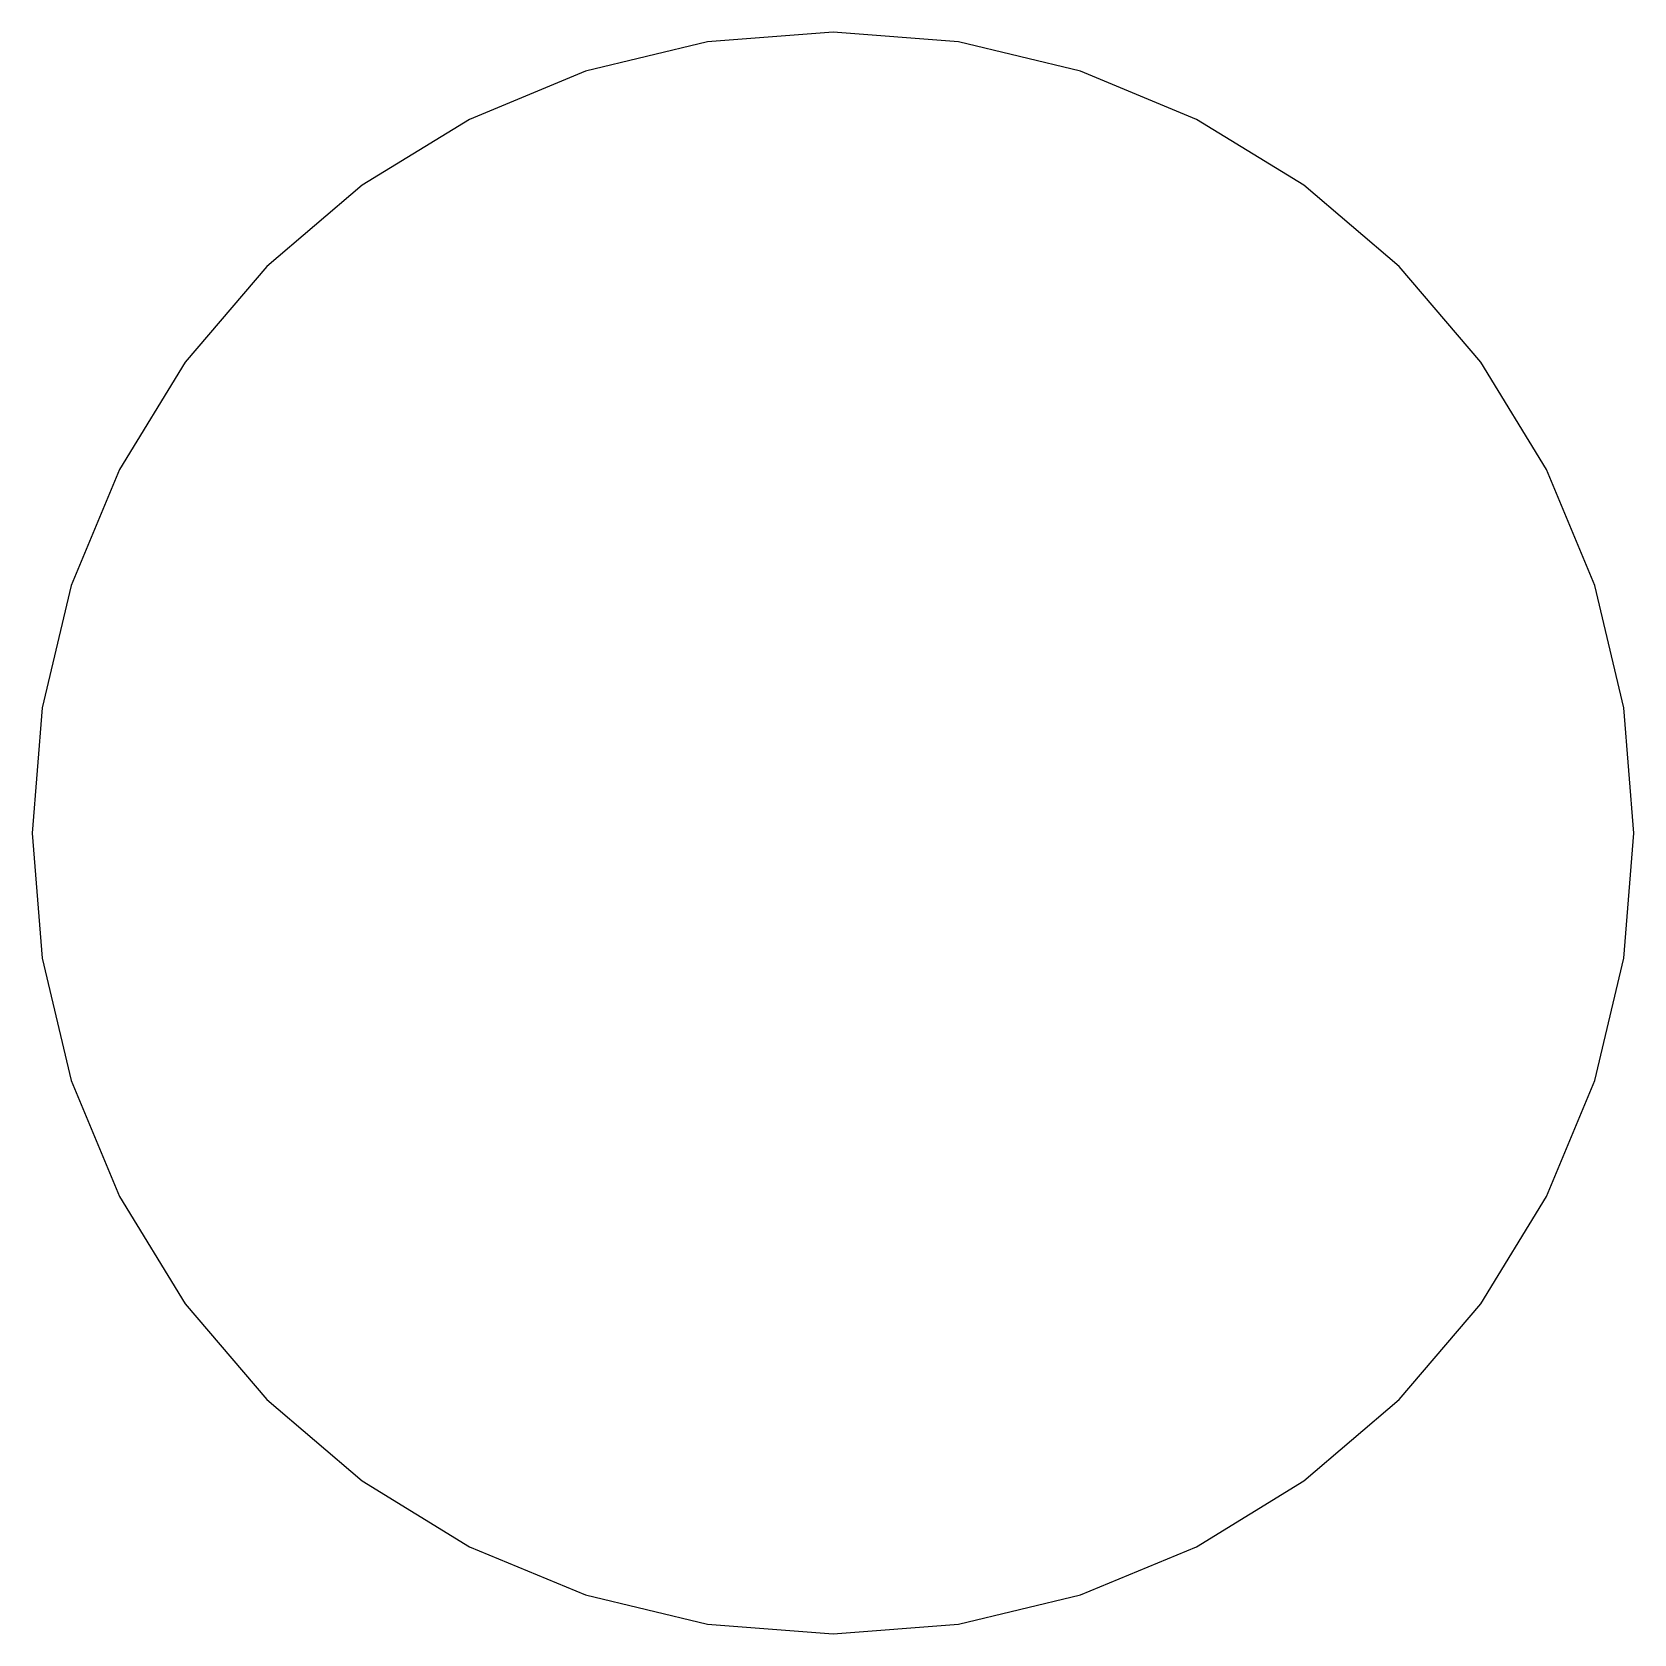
# Model space of a CAD drawing. Header units: metres. Extents: x 269.1 to 287.7, y 9 to 48.
# Drawn here: x 283.7 to 287.7, y 9 to 13 of the extents above.
import ezdxf

# ---------------------------------------------------------------- set-up
doc = ezdxf.new("R2010")
doc.units = ezdxf.units.M

msp = doc.modelspace()

# ---------------------------------------------------------------- linework, layer by layer
for p, q in [((285.7, 13), (285.387, 12.9754)), ((286.013, 12.9754), (285.7, 13)), ((285.387, 12.9754), (285.082, 12.9021)), ((286.318, 12.9021), (286.013, 12.9754)), ((285.082, 12.9021), (284.792, 12.782)), ((286.608, 12.782), (286.318, 12.9021)), ((284.792, 12.782), (284.524, 12.618)), ((286.876, 12.618), (286.608, 12.782)), ((284.524, 12.618), (284.286, 12.4142)), ((287.114, 12.4142), (286.876, 12.618)), ((284.286, 12.4142), (284.082, 12.1756)), ((287.318, 12.1756), (287.114, 12.4142)), ((284.082, 12.1756), (283.918, 11.908)), ((287.482, 11.908), (287.318, 12.1756)), ((283.918, 11.908), (283.798, 11.618)), ((287.602, 11.618), (287.482, 11.908)), ((283.798, 11.618), (283.725, 11.3129)), ((287.675, 11.3129), (287.602, 11.618)), ((283.725, 11.3129), (283.7, 11)), ((287.7, 11), (287.675, 11.3129)), ((283.7, 11), (283.725, 10.6871)), ((287.675, 10.6871), (287.7, 11)), ((283.725, 10.6871), (283.798, 10.382)), ((287.602, 10.382), (287.675, 10.6871)), ((283.798, 10.382), (283.918, 10.092)), ((287.482, 10.092), (287.602, 10.382)), ((283.918, 10.092), (284.082, 9.82442)), ((287.318, 9.82442), (287.482, 10.092)), ((284.082, 9.82442), (284.286, 9.58578)), ((287.114, 9.58578), (287.318, 9.82442)), ((284.286, 9.58578), (284.524, 9.38196)), ((286.876, 9.38196), (287.114, 9.58578)), ((284.524, 9.38196), (284.792, 9.21797)), ((286.608, 9.21797), (286.876, 9.38196)), ((284.792, 9.21797), (285.082, 9.09789)), ((286.318, 9.09789), (286.608, 9.21797)), ((285.082, 9.09789), (285.387, 9.02461)), ((286.013, 9.02461), (286.318, 9.09789)), ((285.387, 9.02461), (285.7, 9)), ((285.7, 9), (286.013, 9.02461))]:
    msp.add_line(p, q)

doc.saveas('drawing.dxf')
